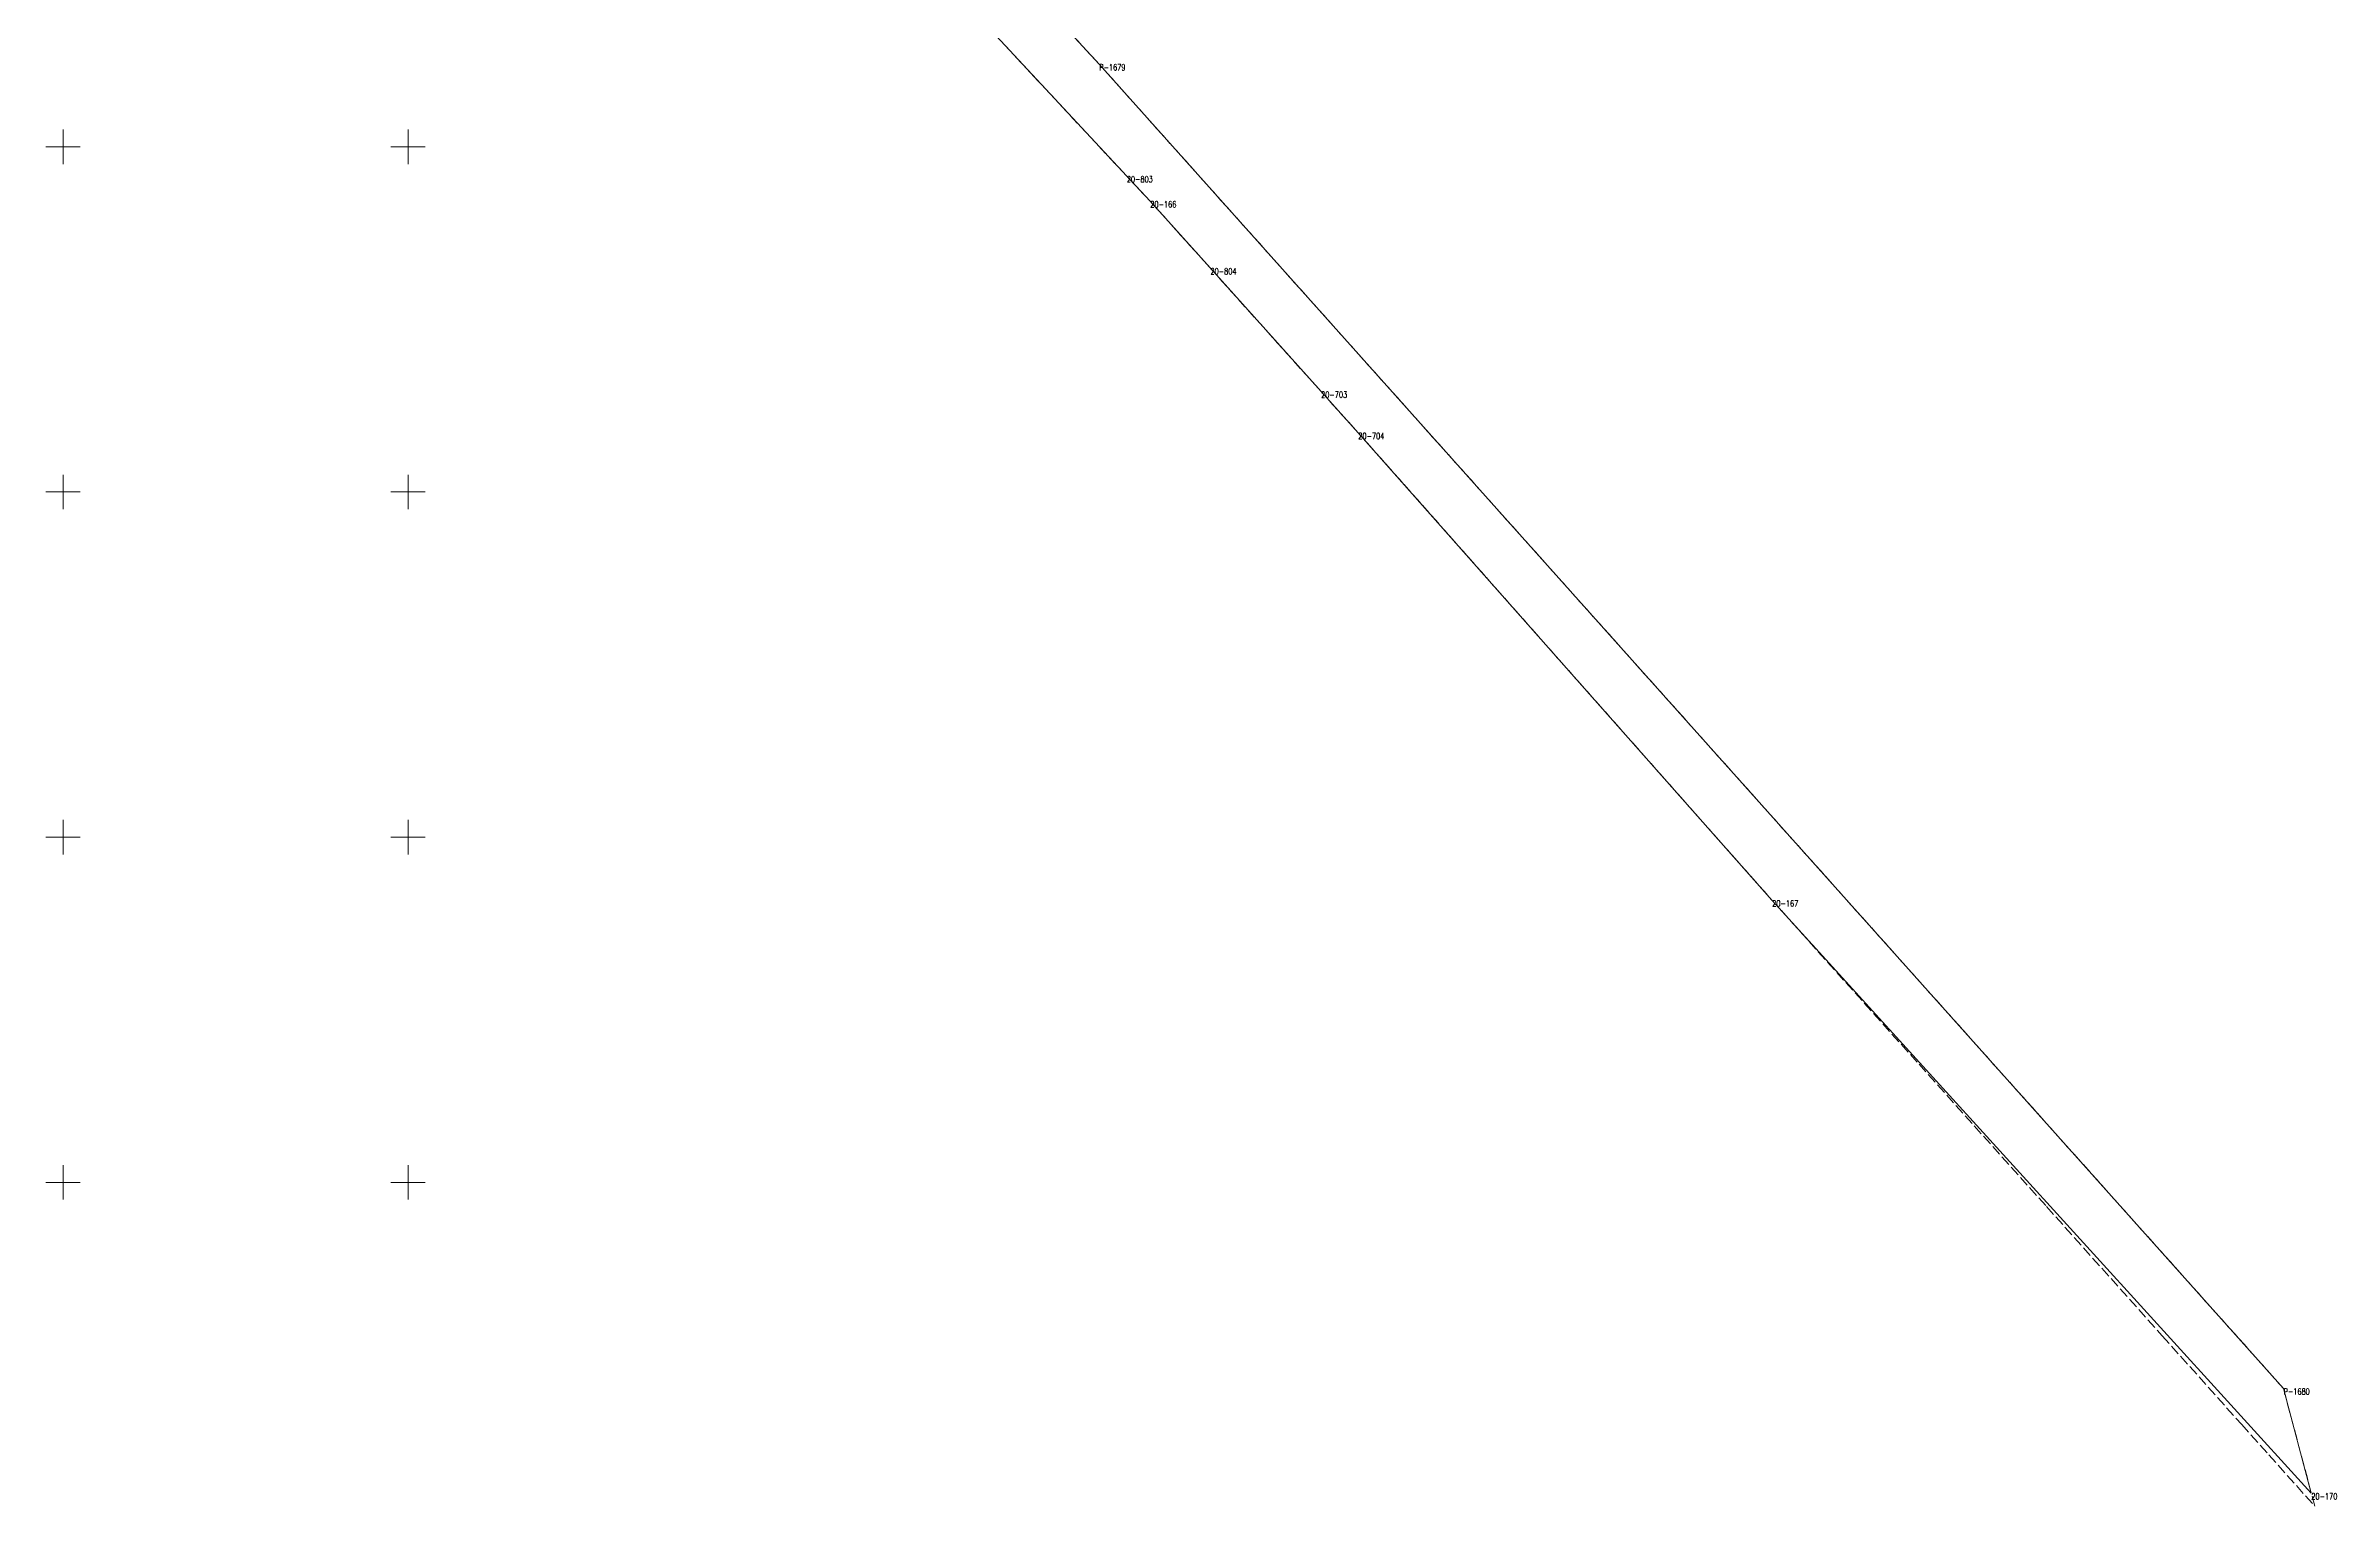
# Model space of a CAD drawing. Header units: metres. Extents: x 7536658 to 7539479, y 5878998 to 5880901.
# Drawn here: x 7539147.5 to 7539479.2, y 5879903.1 to 5880114.6 of the extents above; entities that cross this region are included whole.
import ezdxf
from ezdxf.enums import TextEntityAlignment as Align

# ---------------------------------------------------------------- set-up
doc = ezdxf.new("R2010")
doc.units = ezdxf.units.M
for name, pattern in [('1', [0]), ('GDE', [0]), ('GUK', [2, 1.5, -0.5])]:
    doc.linetypes.add(name, pattern=pattern)
for name, color, linetype, lineweight in [('Dzialki', 7, 'GDE', 18), ('Numery_punktow', 7, 'CONTINUOUS', 9), ('Podzial_sekcyjny_krzyze', 7, '1', 18)]:
    doc.layers.add(name, color=color, linetype=linetype, lineweight=lineweight)
doc.layers.add('Kontury', color=96, linetype='GUK', lineweight=18, true_color=0x008000)
doc.styles.get("Standard").update_dxf_attribs({"font": 'Simplex.SHX', "width": 0.75})

msp = doc.modelspace()

# ---------------------------------------------------------------- linework, layer by layer
at = {"layer": 'Dzialki'}
for p, q in [((7539300.17, 5880111.96), (7539160.59, 5880263.23)), ((7539283.25, 5880118.19), (7539304.16, 5880095.75)), ((7539471.81, 5879920.16), (7539300.17, 5880111.96)), ((7539304.16, 5880095.75), (7539307.57, 5880092.1)), ((7539307.57, 5880092.1), (7539316.29, 5880082.41)), ((7539316.29, 5880082.41), (7539332.33, 5880064.55)), ((7539332.33, 5880064.55), (7539337.72, 5880058.56)), ((7539337.72, 5880058.56), (7539397.71, 5879990.85)), ((7539397.71, 5879990.85), (7539475.84, 5879904.98)), ((7539475.84, 5879904.98), (7539471.81, 5879920.16))]:
    msp.add_line(p, q, dxfattribs=at)
at = {"layer": 'Kontury'}
for p, q in [((7539300.17, 5880111.96), (7539160.59, 5880263.23)), ((7539263.25, 5880139.65), (7539304.16, 5880095.75)), ((7539471.81, 5879920.16), (7539300.17, 5880111.96)), ((7539304.16, 5880095.75), (7539307.57, 5880092.1)), ((7539307.57, 5880092.1), (7539316.29, 5880082.41)), ((7539316.29, 5880082.41), (7539332.33, 5880064.55)), ((7539332.33, 5880064.55), (7539337.72, 5880058.56)), ((7539337.72, 5880058.56), (7539385.3, 5880004.85)), ((7539385.3, 5880004.85), (7539397.71, 5879990.85)), ((7539397.71, 5879990.85), (7539418.99, 5879967.11)), ((7539418.99, 5879967.11), (7539437.47, 5879946.49)), ((7539437.47, 5879946.49), (7539454.23, 5879927.79)), ((7539454.23, 5879927.79), (7539465.75, 5879914.93)), ((7539476.34, 5879903.1), (7539471.81, 5879920.16)), ((7539465.75, 5879914.93), (7539469.68, 5879910.55)), ((7539469.68, 5879910.55), (7539476.34, 5879903.1))]:
    msp.add_line(p, q, dxfattribs=at)
at = {"layer": 'Podzial_sekcyjny_krzyze'}
for p, q in [((7539150, 5880097.5), (7539150, 5880102.5)), ((7539200, 5880097.5), (7539200, 5880102.5)), ((7539147.5, 5880100), (7539152.5, 5880100)), ((7539197.5, 5880100), (7539202.5, 5880100)), ((7539150, 5880047.5), (7539150, 5880052.5)), ((7539200, 5880047.5), (7539200, 5880052.5)), ((7539147.5, 5880050), (7539152.5, 5880050)), ((7539197.5, 5880050), (7539202.5, 5880050)), ((7539150, 5879997.5), (7539150, 5880002.5)), ((7539200, 5879997.5), (7539200, 5880002.5)), ((7539147.5, 5880000), (7539152.5, 5880000)), ((7539197.5, 5880000), (7539202.5, 5880000)), ((7539150, 5879947.5), (7539150, 5879952.5)), ((7539200, 5879947.5), (7539200, 5879952.5)), ((7539147.5, 5879950), (7539152.5, 5879950)), ((7539197.5, 5879950), (7539202.5, 5879950))]:
    msp.add_line(p, q, dxfattribs=at)

# ---------------------------------------------------------------- texts
at = {"layer": 'Numery_punktow', "width": 0.7}
for s, p in [('P-1679', (7539300.17, 5880111.96)), ('20-803', (7539304.16, 5880095.75)), ('20-166', (7539307.57, 5880092.1)), ('20-804', (7539316.29, 5880082.41)), ('20-703', (7539332.33, 5880064.55)), ('20-704', (7539337.72, 5880058.56)), ('20-167', (7539397.71, 5879990.85)), ('P-1680', (7539471.81, 5879920.16)), ('20-170', (7539475.84, 5879904.98))]:
    msp.add_text(s, height=0.9, dxfattribs=at).set_placement(p, align=Align.TOP_LEFT)

doc.saveas('drawing.dxf')
